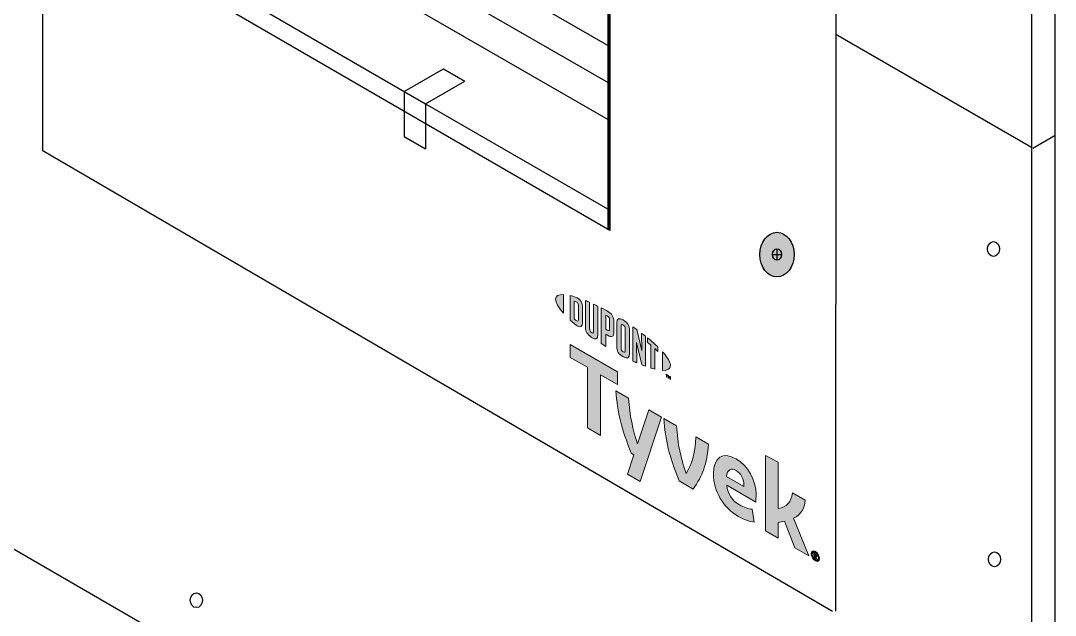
# Model space of a CAD drawing. Header units: inches. Extents: x -24 to 76, y -57 to 19.
# Drawn here: x -12.806 to -9.728, y -3.384 to -1.616 of the extents above; entities that cross this region are included whole.
import ezdxf

# ---------------------------------------------------------------- set-up
doc = ezdxf.new("R2010")
doc.units = ezdxf.units.IN
doc.header["$MEASUREMENT"] = 0
for name, color, linetype, lineweight in [('G-ANNO-TTLB', 7, 'Continuous', 0), ('TYVEK', 7, 'Continuous', 0), ('WALL SCRATCH', 7, 'Continuous', 0), ('X-REF - TRACED', 7, 'Continuous', 0)]:
    doc.layers.add(name, color=color, linetype=linetype, lineweight=lineweight)

# ---------------------------------------------------------------- blocks, each defined once
blk = doc.blocks.new('Block_38')
at = {"layer": 'WALL SCRATCH', "true_color": 0x003b71, "transparency": 33554687}
h = blk.add_hatch(color=156, dxfattribs=at)
h.dxf.hatch_style = 2
edge = h.paths.add_edge_path()
edge.add_ellipse((-12.6171, 0.2103), major_axis=(0, 0.0664), ratio=0.766948, start_angle=0, end_angle=360)
at = {"layer": 'WALL SCRATCH', "color": 18, "lineweight": 25, "true_color": 0x080808}
for p, q in [((-12.6171, 0.2278), (-12.6171, 0.1935)), ((-12.6306, 0.2107), (-12.6035, 0.2107))]:
    blk.add_line(p, q, dxfattribs=at)
at = {"layer": 'WALL SCRATCH', "color": 8, "lineweight": 25, "true_color": 0x808080}
blk.add_lwpolyline([(-12.6242, 0.2717)], dxfattribs=at)
at = {"layer": 'WALL SCRATCH', "color": 18, "lineweight": 25, "true_color": 0x000000}
blk.add_ellipse((-12.6171, 0.2103), major_axis=(0, 0.0664), ratio=0.766948, dxfattribs=at)
at = {"layer": 'WALL SCRATCH', "color": 18, "lineweight": 25, "true_color": 0x080808}
blk.add_ellipse((-12.6171, 0.2107), major_axis=(0, 0.0171), ratio=0.788846, dxfattribs=at)
blk = doc.blocks.new('Block_39')
at = {"layer": 'WALL SCRATCH', "true_color": 0x003b71, "transparency": 33554687}
h = blk.add_hatch(color=156, dxfattribs=at)
h.dxf.hatch_style = 2
edge = h.paths.add_edge_path()
edge.add_ellipse((-12.6171, 1.6377), major_axis=(0, 0.0664), ratio=0.766948, start_angle=0, end_angle=360)
at = {"layer": 'WALL SCRATCH', "color": 18, "lineweight": 25, "true_color": 0x080808}
blk.add_line((-12.6171, 1.6552), (-12.6171, 1.621), dxfattribs=at)
at = {"layer": 'WALL SCRATCH', "color": 18, "lineweight": 25, "true_color": 0x000000}
blk.add_ellipse((-12.6171, 1.6377), major_axis=(0, 0.0664), ratio=0.766948, dxfattribs=at)
at = {"layer": 'WALL SCRATCH', "color": 18, "lineweight": 25, "true_color": 0x080808}
blk.add_ellipse((-12.6171, 1.6381), major_axis=(0, 0.0171), ratio=0.788846, dxfattribs=at)
blk = doc.blocks.new('Block_40')
at = {"layer": 'WALL SCRATCH', "true_color": 0x003b71, "transparency": 33554687}
h = blk.add_hatch(color=156, dxfattribs=at)
h.dxf.hatch_style = 2
edge = h.paths.add_edge_path()
edge.add_ellipse((-12.6171, -1.2171), major_axis=(0, 0.0664), ratio=0.766948, start_angle=0, end_angle=360)
at = {"layer": 'WALL SCRATCH', "color": 18, "lineweight": 25, "true_color": 0x080808}
for p, q in [((-12.6171, -1.1996), (-12.6171, -1.2339)), ((-12.6306, -1.2167), (-12.6035, -1.2167))]:
    blk.add_line(p, q, dxfattribs=at)
at = {"layer": 'WALL SCRATCH', "color": 8, "lineweight": 25, "true_color": 0x808080}
blk.add_lwpolyline([(-12.6242, -1.2881)], dxfattribs=at)
at = {"layer": 'WALL SCRATCH', "color": 18, "lineweight": 25, "true_color": 0x000000}
blk.add_ellipse((-12.6171, -1.2171), major_axis=(0, 0.0664), ratio=0.766948, dxfattribs=at)
at = {"layer": 'WALL SCRATCH', "color": 18, "lineweight": 25, "true_color": 0x080808}
blk.add_ellipse((-12.6171, -1.2167), major_axis=(0, 0.0171), ratio=0.788846, dxfattribs=at)
blk = doc.blocks.new('Block_37')
at = {"layer": 'WALL SCRATCH'}
for name in ['Block_39', 'Block_38', 'Block_40']:
    blk.add_blockref(name, (0, 0), dxfattribs=at)
blk = doc.blocks.new('Block_42')
at = {"layer": 'WALL SCRATCH', "true_color": 0x003b71, "transparency": 33554687}
h = blk.add_hatch(color=156, dxfattribs=at)
h.dxf.hatch_style = 2
edge = h.paths.add_edge_path()
edge.add_ellipse((-10.5562, -0.9315), major_axis=(0, 0.0664), ratio=0.766948, start_angle=0, end_angle=360)
at = {"layer": 'WALL SCRATCH', "color": 18, "lineweight": 25, "true_color": 0x080808}
for p, q in [((-10.5562, -0.914), (-10.5562, -0.9482)), ((-10.5697, -0.9311), (-10.5427, -0.9311))]:
    blk.add_line(p, q, dxfattribs=at)
at = {"layer": 'WALL SCRATCH', "color": 8, "lineweight": 25, "true_color": 0x808080}
blk.add_lwpolyline([(-10.5633, -0.8701)], dxfattribs=at)
at = {"layer": 'WALL SCRATCH', "color": 18, "lineweight": 25, "true_color": 0x000000}
blk.add_ellipse((-10.5562, -0.9315), major_axis=(0, 0.0664), ratio=0.766948, dxfattribs=at)
at = {"layer": 'WALL SCRATCH', "color": 18, "lineweight": 25, "true_color": 0x080808}
blk.add_ellipse((-10.5562, -0.9311), major_axis=(0, 0.0171), ratio=0.788846, dxfattribs=at)
blk = doc.blocks.new('Block_43')
at = {"layer": 'WALL SCRATCH', "true_color": 0x003b71, "transparency": 33554687}
h = blk.add_hatch(color=156, dxfattribs=at)
h.dxf.hatch_style = 2
edge = h.paths.add_edge_path()
edge.add_ellipse((-10.5562, 0.4486), major_axis=(0, 0.0664), ratio=0.766948, start_angle=0, end_angle=360)
at = {"layer": 'WALL SCRATCH', "color": 18, "lineweight": 25, "true_color": 0x080808}
blk.add_line((-10.5562, 0.4662), (-10.5562, 0.4319), dxfattribs=at)
at = {"layer": 'WALL SCRATCH', "color": 18, "lineweight": 25, "true_color": 0x000000}
blk.add_ellipse((-10.5562, 0.4486), major_axis=(0, 0.0664), ratio=0.766948, dxfattribs=at)
at = {"layer": 'WALL SCRATCH', "color": 18, "lineweight": 25, "true_color": 0x080808}
blk.add_ellipse((-10.5562, 0.449), major_axis=(0, 0.0171), ratio=0.788846, dxfattribs=at)
blk = doc.blocks.new('Block_44')
at = {"layer": 'WALL SCRATCH', "true_color": 0x003b71, "transparency": 33554687}
h = blk.add_hatch(color=156, dxfattribs=at)
h.dxf.hatch_style = 2
edge = h.paths.add_edge_path()
edge.add_ellipse((-10.5562, -2.3116), major_axis=(0, 0.0664), ratio=0.766948, start_angle=0, end_angle=360)
at = {"layer": 'WALL SCRATCH', "color": 18, "lineweight": 25, "true_color": 0x080808}
for p, q in [((-10.5562, -2.2941), (-10.5562, -2.3283)), ((-10.5697, -2.3112), (-10.5427, -2.3112))]:
    blk.add_line(p, q, dxfattribs=at)
at = {"layer": 'WALL SCRATCH', "color": 8, "lineweight": 25, "true_color": 0x808080}
blk.add_lwpolyline([(-10.5633, -2.3826)], dxfattribs=at)
at = {"layer": 'WALL SCRATCH', "color": 18, "lineweight": 25, "true_color": 0x000000}
blk.add_ellipse((-10.5562, -2.3116), major_axis=(0, 0.0664), ratio=0.766948, dxfattribs=at)
at = {"layer": 'WALL SCRATCH', "color": 18, "lineweight": 25, "true_color": 0x080808}
blk.add_ellipse((-10.5562, -2.3112), major_axis=(0, 0.0171), ratio=0.788846, dxfattribs=at)
blk = doc.blocks.new('Block_41')
at = {"layer": 'WALL SCRATCH'}
for name in ['Block_43', 'Block_42', 'Block_44']:
    blk.add_blockref(name, (0, 0), dxfattribs=at)
blk = doc.blocks.new('Block_45')
at = {"layer": 'WALL SCRATCH', "true_color": 0x003b71, "transparency": 33554687}
h = blk.add_hatch(color=156, dxfattribs=at)
h.dxf.hatch_style = 2
edge = h.paths.add_edge_path()
edge.add_spline(control_points=[(-11.5365, 1.0969), (-11.5365, 1.0969), (-11.6117, 1.1421), (-11.6117, 1.1421), (-11.6043, 1.1476), (-11.5958, 1.1507), (-11.5867, 1.1507), (-11.5618, 1.1507), (-11.5411, 1.1276), (-11.5365, 1.0969)], knot_values=[0, 0, 0, 0, 1, 1, 1, 2, 2, 2, 3, 3, 3, 3], degree=3, periodic=0)
at = {"layer": 'WALL SCRATCH', "color": 18, "lineweight": 25, "true_color": 0x000000}
blk.add_open_spline([(-11.5365, 1.0969), (-11.5365, 1.0969), (-11.6117, 1.1421), (-11.6117, 1.1421), (-11.6043, 1.1476), (-11.5958, 1.1507), (-11.5867, 1.1507), (-11.5618, 1.1507), (-11.5411, 1.1276), (-11.5365, 1.0969)], degree=3, knots=[0, 0, 0, 0, 1, 1, 1, 2, 2, 2, 3, 3, 3, 3], dxfattribs=at)
blk = doc.blocks.new('Block_36')
at = {"layer": 'WALL SCRATCH'}
for name in ['Block_37', 'Block_45', 'Block_41']:
    blk.add_blockref(name, (0, 0), dxfattribs=at)
blk = doc.blocks.new('Block_324')
at = {"layer": 'X-REF - TRACED', "true_color": 0x848484, "transparency": 33554687}
h = blk.add_hatch(color=252, dxfattribs=at)
h.dxf.hatch_style = 2
edge = h.paths.add_edge_path()
edge.add_spline(control_points=[(-11.2146, -2.4445), (-11.2146, -2.4545), (-11.2061, -2.4688), (-11.1913, -2.4854), (-11.1913, -2.4854), (-11.1913, -2.4307), (-11.1913, -2.4307), (-11.2061, -2.4301), (-11.2146, -2.4345), (-11.2146, -2.4445)], knot_values=[0, 0, 0, 0, 1, 1, 1, 2, 2, 2, 3, 3, 3, 3], degree=3, periodic=0)
h = blk.add_hatch(color=252, dxfattribs=at)
h.dxf.hatch_style = 2
edge = h.paths.add_edge_path()
edge.add_spline(control_points=[(-11.1468, -2.506), (-11.1468, -2.5102), (-11.149, -2.5103), (-11.1516, -2.5088), (-11.1536, -2.5076), (-11.1568, -2.5049), (-11.1594, -2.5026), (-11.1594, -2.5026), (-11.1594, -2.4503), (-11.1594, -2.4503), (-11.1568, -2.451), (-11.1536, -2.452), (-11.1516, -2.4532), (-11.149, -2.4547), (-11.1468, -2.4573), (-11.1468, -2.4615), (-11.1468, -2.4615), (-11.1468, -2.506), (-11.1468, -2.506)], knot_values=[0, 0, 0, 0, 1, 1, 1, 2, 2, 2, 3, 3, 3, 4, 4, 4, 5, 5, 5, 6, 6, 6, 6], degree=3, periodic=0)
edge = h.paths.add_edge_path()
edge.add_spline(control_points=[(-11.1499, -2.4405), (-11.154, -2.4381), (-11.16, -2.436), (-11.1708, -2.4336), (-11.1708, -2.4336), (-11.1708, -2.5062), (-11.1708, -2.5062), (-11.1613, -2.515), (-11.154, -2.5211), (-11.1499, -2.5235), (-11.1403, -2.529), (-11.135, -2.5254), (-11.135, -2.5147), (-11.135, -2.5147), (-11.135, -2.4665), (-11.135, -2.4665), (-11.135, -2.4558), (-11.1403, -2.446), (-11.1499, -2.4405)], knot_values=[0, 0, 0, 0, 1, 1, 1, 2, 2, 2, 3, 3, 3, 4, 4, 4, 5, 5, 5, 6, 6, 6, 6], degree=3, periodic=0)
h = blk.add_hatch(color=252, dxfattribs=at)
h.dxf.hatch_style = 2
edge = h.paths.add_edge_path()
edge.add_spline(control_points=[(-11.1017, -2.5405), (-11.1017, -2.5447), (-11.103, -2.5466), (-11.1076, -2.5434), (-11.1121, -2.5401), (-11.1133, -2.5373), (-11.1133, -2.5323), (-11.1133, -2.5323), (-11.1133, -2.4533), (-11.1133, -2.4533), (-11.1162, -2.452), (-11.1229, -2.4492), (-11.1257, -2.448), (-11.1257, -2.448), (-11.1257, -2.5279), (-11.1257, -2.5279), (-11.1257, -2.5406), (-11.1203, -2.5487), (-11.1076, -2.5578), (-11.0959, -2.5661), (-11.0887, -2.5634), (-11.0887, -2.5493), (-11.0887, -2.5493), (-11.0887, -2.4649), (-11.0887, -2.4649), (-11.0911, -2.4636), (-11.0992, -2.4598), (-11.1017, -2.4586), (-11.1017, -2.4586), (-11.1017, -2.5405), (-11.1017, -2.5405)], knot_values=[0, 0, 0, 0, 1, 1, 1, 2, 2, 2, 3, 3, 3, 4, 4, 4, 5, 5, 5, 6, 6, 6, 7, 7, 7, 8, 8, 8, 9, 9, 9, 10, 10, 10, 10], degree=3, periodic=0)
h = blk.add_hatch(color=252, dxfattribs=at)
h.dxf.hatch_style = 2
edge = h.paths.add_edge_path()
edge.add_spline(control_points=[(-11.0542, -2.5332), (-11.0542, -2.5378), (-11.0556, -2.5393), (-11.0609, -2.5363), (-11.0609, -2.5363), (-11.0655, -2.5336), (-11.0655, -2.5336), (-11.0655, -2.5336), (-11.0655, -2.4917), (-11.0655, -2.4917), (-11.0635, -2.4928), (-11.0624, -2.4933), (-11.0612, -2.4941), (-11.0554, -2.4974), (-11.0542, -2.5005), (-11.0542, -2.5052), (-11.0542, -2.5052), (-11.0542, -2.5332), (-11.0542, -2.5332)], knot_values=[0, 0, 0, 0, 1, 1, 1, 2, 2, 2, 3, 3, 3, 4, 4, 4, 5, 5, 5, 6, 6, 6, 6], degree=3, periodic=0)
edge = h.paths.add_edge_path()
edge.add_spline(control_points=[(-11.0604, -2.4797), (-11.0627, -2.4783), (-11.0709, -2.4739), (-11.0785, -2.47), (-11.0785, -2.47), (-11.0785, -2.5763), (-11.0785, -2.5763), (-11.076, -2.578), (-11.0692, -2.5823), (-11.0655, -2.5845), (-11.0655, -2.5845), (-11.0655, -2.5484), (-11.0655, -2.5484), (-11.0655, -2.5484), (-11.0604, -2.5514), (-11.0604, -2.5514), (-11.0468, -2.5592), (-11.0411, -2.5554), (-11.0411, -2.5419), (-11.0411, -2.5419), (-11.0411, -2.5106), (-11.0411, -2.5106), (-11.0411, -2.4974), (-11.0475, -2.4871), (-11.0604, -2.4797)], knot_values=[0, 0, 0, 0, 1, 1, 1, 2, 2, 2, 3, 3, 3, 4, 4, 4, 5, 5, 5, 6, 6, 6, 7, 7, 7, 8, 8, 8, 8], degree=3, periodic=0)
h = blk.add_hatch(color=252, dxfattribs=at)
h.dxf.hatch_style = 2
edge = h.paths.add_edge_path()
edge.add_spline(control_points=[(-11.0077, -2.5972), (-11.0077, -2.6014), (-11.0089, -2.6029), (-11.0135, -2.6004), (-11.0183, -2.5978), (-11.0196, -2.5947), (-11.0196, -2.5904), (-11.0196, -2.5904), (-11.0196, -2.5241), (-11.0196, -2.5241), (-11.0196, -2.5197), (-11.0183, -2.5181), (-11.0135, -2.521), (-11.0089, -2.5238), (-11.0077, -2.5268), (-11.0077, -2.531), (-11.0077, -2.531), (-11.0077, -2.5972), (-11.0077, -2.5972)], knot_values=[0, 0, 0, 0, 1, 1, 1, 2, 2, 2, 3, 3, 3, 4, 4, 4, 5, 5, 5, 6, 6, 6, 6], degree=3, periodic=0)
edge = h.paths.add_edge_path()
edge.add_spline(control_points=[(-11.0135, -2.5061), (-11.0256, -2.4985), (-11.0328, -2.5004), (-11.0328, -2.5144), (-11.0328, -2.5144), (-11.0328, -2.584), (-11.0328, -2.584), (-11.0328, -2.5987), (-11.0263, -2.6086), (-11.0135, -2.6153), (-11.0011, -2.6219), (-10.9945, -2.6202), (-10.9945, -2.6045), (-10.9945, -2.6045), (-10.9945, -2.5381), (-10.9945, -2.5381), (-10.9945, -2.5232), (-11.0004, -2.5144), (-11.0135, -2.5061)], knot_values=[0, 0, 0, 0, 1, 1, 1, 2, 2, 2, 3, 3, 3, 4, 4, 4, 5, 5, 5, 6, 6, 6, 6], degree=3, periodic=0)
h = blk.add_hatch(color=252, dxfattribs=at)
h.dxf.hatch_style = 2
edge = h.paths.add_edge_path()
edge.add_spline(control_points=[(-10.9584, -2.5972), (-10.9584, -2.5972), (-10.9728, -2.5348), (-10.9728, -2.5348), (-10.9768, -2.5319), (-10.9815, -2.5286), (-10.9852, -2.5261), (-10.9852, -2.5261), (-10.9852, -2.6281), (-10.9852, -2.6281), (-10.9826, -2.6293), (-10.976, -2.6322), (-10.9727, -2.6337), (-10.9727, -2.6337), (-10.9737, -2.573), (-10.9737, -2.573), (-10.9737, -2.573), (-10.9584, -2.6396), (-10.9584, -2.6396), (-10.9551, -2.6409), (-10.9504, -2.6426), (-10.9473, -2.6438), (-10.9473, -2.6438), (-10.9473, -2.5541), (-10.9473, -2.5541), (-10.9505, -2.5515), (-10.9564, -2.547), (-10.9593, -2.5448), (-10.9593, -2.5448), (-10.9584, -2.5972), (-10.9584, -2.5972)], knot_values=[0, 0, 0, 0, 1, 1, 1, 2, 2, 2, 3, 3, 3, 4, 4, 4, 5, 5, 5, 6, 6, 6, 7, 7, 7, 8, 8, 8, 9, 9, 9, 10, 10, 10, 10], degree=3, periodic=0)
h = blk.add_hatch(color=252, dxfattribs=at)
h.dxf.hatch_style = 2
edge = h.paths.add_edge_path()
edge.add_spline(control_points=[(-10.9408, -2.5735), (-10.9376, -2.5761), (-10.9344, -2.5786), (-10.9313, -2.5812), (-10.9313, -2.5812), (-10.9313, -2.649), (-10.9313, -2.649), (-10.9285, -2.6499), (-10.9232, -2.6514), (-10.9197, -2.6522), (-10.9197, -2.6522), (-10.9197, -2.5911), (-10.9197, -2.5911), (-10.9163, -2.5941), (-10.9131, -2.5969), (-10.9102, -2.5996), (-10.9102, -2.5996), (-10.9102, -2.5865), (-10.9102, -2.5865), (-10.9194, -2.5775), (-10.9293, -2.5688), (-10.9408, -2.5593), (-10.9408, -2.5593), (-10.9408, -2.5735), (-10.9408, -2.5735)], knot_values=[0, 0, 0, 0, 1, 1, 1, 2, 2, 2, 3, 3, 3, 4, 4, 4, 5, 5, 5, 6, 6, 6, 7, 7, 7, 8, 8, 8, 8], degree=3, periodic=0)
h = blk.add_hatch(color=252, dxfattribs=at)
h.dxf.hatch_style = 2
edge = h.paths.add_edge_path()
edge.add_spline(control_points=[(-10.8728, -2.6418), (-10.8728, -2.6518), (-10.8813, -2.6563), (-10.8962, -2.6558), (-10.8962, -2.6558), (-10.8962, -2.601), (-10.8962, -2.601), (-10.8813, -2.6176), (-10.8728, -2.6318), (-10.8728, -2.6418)], knot_values=[0, 0, 0, 0, 1, 1, 1, 2, 2, 2, 3, 3, 3, 3], degree=3, periodic=0)
h = blk.add_hatch(color=252, dxfattribs=at)
h.dxf.hatch_style = 2
edge = h.paths.add_edge_path()
edge.add_spline(control_points=[(-10.8798, -2.6707), (-10.8798, -2.6707), (-10.8784, -2.6716), (-10.8784, -2.6716), (-10.8784, -2.6716), (-10.8763, -2.6765), (-10.8763, -2.6765), (-10.8763, -2.6765), (-10.8742, -2.674), (-10.8742, -2.674), (-10.8742, -2.674), (-10.8728, -2.6747), (-10.8728, -2.6747), (-10.8728, -2.6747), (-10.8728, -2.6826), (-10.8728, -2.6826), (-10.8728, -2.6826), (-10.8741, -2.6819), (-10.8741, -2.6819), (-10.8741, -2.6819), (-10.8741, -2.6763), (-10.8741, -2.6763), (-10.8741, -2.6763), (-10.8762, -2.6788), (-10.8762, -2.6788), (-10.8762, -2.6788), (-10.8764, -2.6787), (-10.8764, -2.6787), (-10.8764, -2.6787), (-10.8785, -2.6738), (-10.8785, -2.6738), (-10.8785, -2.6738), (-10.8785, -2.6794), (-10.8785, -2.6794), (-10.8785, -2.6794), (-10.8798, -2.6786), (-10.8798, -2.6786), (-10.8798, -2.6786), (-10.8798, -2.6707), (-10.8798, -2.6707)], knot_values=[0, 0, 0, 0, 1, 1, 1, 2, 2, 2, 3, 3, 3, 4, 4, 4, 5, 5, 5, 6, 6, 6, 7, 7, 7, 8, 8, 8, 9, 9, 9, 10, 10, 10, 11, 11, 11, 12, 12, 12, 13, 13, 13, 13], degree=3, periodic=0)
edge = h.paths.add_edge_path()
edge.add_spline(control_points=[(-10.8847, -2.6693), (-10.8847, -2.6693), (-10.8868, -2.6681), (-10.8868, -2.6681), (-10.8868, -2.6681), (-10.8868, -2.6667), (-10.8868, -2.6667), (-10.8868, -2.6667), (-10.8812, -2.6699), (-10.8812, -2.6699), (-10.8812, -2.6699), (-10.8812, -2.6713), (-10.8812, -2.6713), (-10.8812, -2.6713), (-10.8834, -2.67), (-10.8834, -2.67), (-10.8834, -2.67), (-10.8834, -2.6766), (-10.8834, -2.6766), (-10.8834, -2.6766), (-10.8847, -2.6758), (-10.8847, -2.6758), (-10.8847, -2.6758), (-10.8847, -2.6693), (-10.8847, -2.6693)], knot_values=[0, 0, 0, 0, 1, 1, 1, 2, 2, 2, 3, 3, 3, 4, 4, 4, 5, 5, 5, 6, 6, 6, 7, 7, 7, 8, 8, 8, 8], degree=3, periodic=0)
at = {"layer": 'X-REF - TRACED'}
for points, knots in [([(-11.2146, -2.4445), (-11.2146, -2.4545), (-11.2061, -2.4688), (-11.1913, -2.4854), (-11.1913, -2.4854), (-11.1913, -2.4307), (-11.1913, -2.4307), (-11.2061, -2.4301), (-11.2146, -2.4345), (-11.2146, -2.4445)], [0, 0, 0, 0, 1, 1, 1, 2, 2, 2, 3, 3, 3, 3]), ([(-11.1499, -2.4405), (-11.154, -2.4381), (-11.16, -2.436), (-11.1708, -2.4336), (-11.1708, -2.4336), (-11.1708, -2.5062), (-11.1708, -2.5062), (-11.1613, -2.515), (-11.154, -2.5211), (-11.1499, -2.5235), (-11.1403, -2.529), (-11.135, -2.5254), (-11.135, -2.5147), (-11.135, -2.5147), (-11.135, -2.4665), (-11.135, -2.4665), (-11.135, -2.4558), (-11.1403, -2.446), (-11.1499, -2.4405)], [0, 0, 0, 0, 1, 1, 1, 2, 2, 2, 3, 3, 3, 4, 4, 4, 5, 5, 5, 6, 6, 6, 6]), ([(-11.1468, -2.506), (-11.1468, -2.5102), (-11.149, -2.5103), (-11.1516, -2.5088), (-11.1536, -2.5076), (-11.1568, -2.5049), (-11.1594, -2.5026), (-11.1594, -2.5026), (-11.1594, -2.4503), (-11.1594, -2.4503), (-11.1568, -2.451), (-11.1536, -2.452), (-11.1516, -2.4532), (-11.149, -2.4547), (-11.1468, -2.4573), (-11.1468, -2.4615), (-11.1468, -2.4615), (-11.1468, -2.506), (-11.1468, -2.506)], [0, 0, 0, 0, 1, 1, 1, 2, 2, 2, 3, 3, 3, 4, 4, 4, 5, 5, 5, 6, 6, 6, 6]), ([(-11.1017, -2.5405), (-11.1017, -2.5447), (-11.103, -2.5466), (-11.1076, -2.5434), (-11.1121, -2.5401), (-11.1133, -2.5373), (-11.1133, -2.5323), (-11.1133, -2.5323), (-11.1133, -2.4533), (-11.1133, -2.4533), (-11.1162, -2.452), (-11.1229, -2.4492), (-11.1257, -2.448), (-11.1257, -2.448), (-11.1257, -2.5279), (-11.1257, -2.5279), (-11.1257, -2.5406), (-11.1203, -2.5487), (-11.1076, -2.5578), (-11.0959, -2.5661), (-11.0887, -2.5634), (-11.0887, -2.5493), (-11.0887, -2.5493), (-11.0887, -2.4649), (-11.0887, -2.4649), (-11.0911, -2.4636), (-11.0992, -2.4598), (-11.1017, -2.4586), (-11.1017, -2.4586), (-11.1017, -2.5405), (-11.1017, -2.5405)], [0, 0, 0, 0, 1, 1, 1, 2, 2, 2, 3, 3, 3, 4, 4, 4, 5, 5, 5, 6, 6, 6, 7, 7, 7, 8, 8, 8, 9, 9, 9, 10, 10, 10, 10]), ([(-11.0604, -2.4797), (-11.0627, -2.4783), (-11.0709, -2.4739), (-11.0785, -2.47), (-11.0785, -2.47), (-11.0785, -2.5763), (-11.0785, -2.5763), (-11.076, -2.578), (-11.0692, -2.5823), (-11.0655, -2.5845), (-11.0655, -2.5845), (-11.0655, -2.5484), (-11.0655, -2.5484), (-11.0655, -2.5484), (-11.0604, -2.5514), (-11.0604, -2.5514), (-11.0468, -2.5592), (-11.0411, -2.5554), (-11.0411, -2.5419), (-11.0411, -2.5419), (-11.0411, -2.5106), (-11.0411, -2.5106), (-11.0411, -2.4974), (-11.0475, -2.4871), (-11.0604, -2.4797)], [0, 0, 0, 0, 1, 1, 1, 2, 2, 2, 3, 3, 3, 4, 4, 4, 5, 5, 5, 6, 6, 6, 7, 7, 7, 8, 8, 8, 8]), ([(-11.0542, -2.5332), (-11.0542, -2.5378), (-11.0556, -2.5393), (-11.0609, -2.5363), (-11.0609, -2.5363), (-11.0655, -2.5336), (-11.0655, -2.5336), (-11.0655, -2.5336), (-11.0655, -2.4917), (-11.0655, -2.4917), (-11.0635, -2.4928), (-11.0624, -2.4933), (-11.0612, -2.4941), (-11.0554, -2.4974), (-11.0542, -2.5005), (-11.0542, -2.5052), (-11.0542, -2.5052), (-11.0542, -2.5332), (-11.0542, -2.5332)], [0, 0, 0, 0, 1, 1, 1, 2, 2, 2, 3, 3, 3, 4, 4, 4, 5, 5, 5, 6, 6, 6, 6]), ([(-11.0135, -2.5061), (-11.0256, -2.4985), (-11.0328, -2.5004), (-11.0328, -2.5144), (-11.0328, -2.5144), (-11.0328, -2.584), (-11.0328, -2.584), (-11.0328, -2.5987), (-11.0263, -2.6086), (-11.0135, -2.6153), (-11.0011, -2.6219), (-10.9945, -2.6202), (-10.9945, -2.6045), (-10.9945, -2.6045), (-10.9945, -2.5381), (-10.9945, -2.5381), (-10.9945, -2.5232), (-11.0004, -2.5144), (-11.0135, -2.5061)], [0, 0, 0, 0, 1, 1, 1, 2, 2, 2, 3, 3, 3, 4, 4, 4, 5, 5, 5, 6, 6, 6, 6]), ([(-11.0077, -2.5972), (-11.0077, -2.6014), (-11.0089, -2.6029), (-11.0135, -2.6004), (-11.0183, -2.5978), (-11.0196, -2.5947), (-11.0196, -2.5904), (-11.0196, -2.5904), (-11.0196, -2.5241), (-11.0196, -2.5241), (-11.0196, -2.5197), (-11.0183, -2.5181), (-11.0135, -2.521), (-11.0089, -2.5238), (-11.0077, -2.5268), (-11.0077, -2.531), (-11.0077, -2.531), (-11.0077, -2.5972), (-11.0077, -2.5972)], [0, 0, 0, 0, 1, 1, 1, 2, 2, 2, 3, 3, 3, 4, 4, 4, 5, 5, 5, 6, 6, 6, 6]), ([(-10.9584, -2.5972), (-10.9584, -2.5972), (-10.9728, -2.5348), (-10.9728, -2.5348), (-10.9768, -2.5319), (-10.9815, -2.5286), (-10.9852, -2.5261), (-10.9852, -2.5261), (-10.9852, -2.6281), (-10.9852, -2.6281), (-10.9826, -2.6293), (-10.976, -2.6322), (-10.9727, -2.6337), (-10.9727, -2.6337), (-10.9737, -2.573), (-10.9737, -2.573), (-10.9737, -2.573), (-10.9584, -2.6396), (-10.9584, -2.6396), (-10.9551, -2.6409), (-10.9504, -2.6426), (-10.9473, -2.6438), (-10.9473, -2.6438), (-10.9473, -2.5541), (-10.9473, -2.5541), (-10.9505, -2.5515), (-10.9564, -2.547), (-10.9593, -2.5448), (-10.9593, -2.5448), (-10.9584, -2.5972), (-10.9584, -2.5972)], [0, 0, 0, 0, 1, 1, 1, 2, 2, 2, 3, 3, 3, 4, 4, 4, 5, 5, 5, 6, 6, 6, 7, 7, 7, 8, 8, 8, 9, 9, 9, 10, 10, 10, 10]), ([(-10.9408, -2.5735), (-10.9376, -2.5761), (-10.9344, -2.5786), (-10.9313, -2.5812), (-10.9313, -2.5812), (-10.9313, -2.649), (-10.9313, -2.649), (-10.9285, -2.6499), (-10.9232, -2.6514), (-10.9197, -2.6522), (-10.9197, -2.6522), (-10.9197, -2.5911), (-10.9197, -2.5911), (-10.9163, -2.5941), (-10.9131, -2.5969), (-10.9102, -2.5996), (-10.9102, -2.5996), (-10.9102, -2.5865), (-10.9102, -2.5865), (-10.9194, -2.5775), (-10.9293, -2.5688), (-10.9408, -2.5593), (-10.9408, -2.5593), (-10.9408, -2.5735), (-10.9408, -2.5735)], [0, 0, 0, 0, 1, 1, 1, 2, 2, 2, 3, 3, 3, 4, 4, 4, 5, 5, 5, 6, 6, 6, 7, 7, 7, 8, 8, 8, 8]), ([(-10.8728, -2.6418), (-10.8728, -2.6518), (-10.8813, -2.6563), (-10.8962, -2.6558), (-10.8962, -2.6558), (-10.8962, -2.601), (-10.8962, -2.601), (-10.8813, -2.6176), (-10.8728, -2.6318), (-10.8728, -2.6418)], [0, 0, 0, 0, 1, 1, 1, 2, 2, 2, 3, 3, 3, 3]), ([(-10.8847, -2.6693), (-10.8847, -2.6693), (-10.8868, -2.6681), (-10.8868, -2.6681), (-10.8868, -2.6681), (-10.8868, -2.6667), (-10.8868, -2.6667), (-10.8868, -2.6667), (-10.8812, -2.6699), (-10.8812, -2.6699), (-10.8812, -2.6699), (-10.8812, -2.6713), (-10.8812, -2.6713), (-10.8812, -2.6713), (-10.8834, -2.67), (-10.8834, -2.67), (-10.8834, -2.67), (-10.8834, -2.6766), (-10.8834, -2.6766), (-10.8834, -2.6766), (-10.8847, -2.6758), (-10.8847, -2.6758), (-10.8847, -2.6758), (-10.8847, -2.6693), (-10.8847, -2.6693)], [0, 0, 0, 0, 1, 1, 1, 2, 2, 2, 3, 3, 3, 4, 4, 4, 5, 5, 5, 6, 6, 6, 7, 7, 7, 8, 8, 8, 8]), ([(-10.8798, -2.6707), (-10.8798, -2.6707), (-10.8784, -2.6716), (-10.8784, -2.6716), (-10.8784, -2.6716), (-10.8763, -2.6765), (-10.8763, -2.6765), (-10.8763, -2.6765), (-10.8742, -2.674), (-10.8742, -2.674), (-10.8742, -2.674), (-10.8728, -2.6747), (-10.8728, -2.6747), (-10.8728, -2.6747), (-10.8728, -2.6826), (-10.8728, -2.6826), (-10.8728, -2.6826), (-10.8741, -2.6819), (-10.8741, -2.6819), (-10.8741, -2.6819), (-10.8741, -2.6763), (-10.8741, -2.6763), (-10.8741, -2.6763), (-10.8762, -2.6788), (-10.8762, -2.6788), (-10.8762, -2.6788), (-10.8764, -2.6787), (-10.8764, -2.6787), (-10.8764, -2.6787), (-10.8785, -2.6738), (-10.8785, -2.6738), (-10.8785, -2.6738), (-10.8785, -2.6794), (-10.8785, -2.6794), (-10.8785, -2.6794), (-10.8798, -2.6786), (-10.8798, -2.6786), (-10.8798, -2.6786), (-10.8798, -2.6707), (-10.8798, -2.6707)], [0, 0, 0, 0, 1, 1, 1, 2, 2, 2, 3, 3, 3, 4, 4, 4, 5, 5, 5, 6, 6, 6, 7, 7, 7, 8, 8, 8, 9, 9, 9, 10, 10, 10, 11, 11, 11, 12, 12, 12, 13, 13, 13, 13])]:
    blk.add_open_spline(points, degree=3, knots=knots, dxfattribs=at)
blk = doc.blocks.new('Block_328')
at = {"layer": 'X-REF - TRACED', "true_color": 0x848484, "transparency": 33554687}
h = blk.add_hatch(color=252, dxfattribs=at)
h.dxf.hatch_style = 2
h.paths.add_polyline_path([(-11.0305, -2.6602), (-11.1708, -2.5792), (-11.1708, -2.6173), (-11.1201, -2.6466), (-11.1201, -2.8271), (-11.0812, -2.8496), (-11.0812, -2.6691), (-11.0305, -2.6983)])
h = blk.add_hatch(color=252, dxfattribs=at)
h.dxf.hatch_style = 2
edge = h.paths.add_edge_path()
edge.add_spline(control_points=[(-10.7973, -2.8539), (-10.7997, -2.9059), (-10.8101, -2.9361), (-10.8262, -2.9621), (-10.8417, -2.9179), (-10.8518, -2.8758), (-10.8548, -2.8207), (-10.8548, -2.8207), (-10.8926, -2.7988), (-10.8926, -2.7988), (-10.8885, -2.864), (-10.8763, -2.9113), (-10.8469, -2.9848), (-10.8469, -2.9848), (-10.8052, -3.0089), (-10.8052, -3.0089), (-10.7769, -2.9687), (-10.7651, -2.9352), (-10.7597, -2.8756), (-10.7597, -2.8756), (-10.7973, -2.8539), (-10.7973, -2.8539)], knot_values=[0, 0, 0, 0, 1, 1, 1, 2, 2, 2, 3, 3, 3, 4, 4, 4, 5, 5, 5, 6, 6, 6, 7, 7, 7, 7], degree=3, periodic=0)
h = blk.add_hatch(color=252, dxfattribs=at)
h.dxf.hatch_style = 2
edge = h.paths.add_edge_path()
edge.add_spline(control_points=[(-10.706, -2.9712), (-10.706, -2.9712), (-10.6543, -3.0011), (-10.6543, -3.0011), (-10.6543, -3.0011), (-10.6543, -2.9973), (-10.6543, -2.9973), (-10.6543, -2.9799), (-10.6625, -2.9623), (-10.6774, -2.9537), (-10.6932, -2.9446), (-10.7036, -2.9514), (-10.706, -2.9712)], knot_values=[0, 0, 0, 0, 1, 1, 1, 2, 2, 2, 3, 3, 3, 4, 4, 4, 4], degree=3, periodic=0)
edge = h.paths.add_edge_path()
edge.add_spline(control_points=[(-10.6235, -3.1069), (-10.6355, -3.1062), (-10.6532, -3.1004), (-10.6712, -3.09), (-10.715, -3.0647), (-10.745, -3.0155), (-10.745, -2.9637), (-10.745, -2.914), (-10.7175, -2.8962), (-10.6774, -2.9193), (-10.6417, -2.9399), (-10.6183, -2.9825), (-10.6183, -3.0243), (-10.6183, -3.0337), (-10.6189, -3.0415), (-10.6194, -3.0474), (-10.6194, -3.0474), (-10.7055, -2.9977), (-10.7055, -2.9977), (-10.702, -3.0248), (-10.6891, -3.0434), (-10.6674, -3.056), (-10.654, -3.0637), (-10.6412, -3.0677), (-10.6295, -3.0688), (-10.6295, -3.0688), (-10.6235, -3.1069), (-10.6235, -3.1069)], knot_values=[0, 0, 0, 0, 1, 1, 1, 2, 2, 2, 3, 3, 3, 4, 4, 4, 5, 5, 5, 6, 6, 6, 7, 7, 7, 8, 8, 8, 9, 9, 9, 9], degree=3, periodic=0)
h = blk.add_hatch(color=252, dxfattribs=at)
h.dxf.hatch_style = 2
edge = h.paths.add_edge_path()
edge.add_spline(control_points=[(-10.5069, -3.0959), (-10.5069, -3.0959), (-10.4617, -3.2072), (-10.4617, -3.2072), (-10.4617, -3.2072), (-10.5025, -3.1836), (-10.5025, -3.1836), (-10.5025, -3.1836), (-10.5339, -3.1046), (-10.5339, -3.1046), (-10.5396, -3.106), (-10.5456, -3.1072), (-10.5521, -3.1082), (-10.5521, -3.1082), (-10.5521, -3.155), (-10.5521, -3.155), (-10.5521, -3.155), (-10.5897, -3.1333), (-10.5897, -3.1333), (-10.5897, -3.1333), (-10.5897, -2.9094), (-10.5897, -2.9094), (-10.5897, -2.9094), (-10.5521, -2.9289), (-10.5521, -2.9289), (-10.5521, -2.9289), (-10.5521, -3.0666), (-10.5521, -3.0666), (-10.5265, -3.0624), (-10.514, -3.0477), (-10.5096, -3.02), (-10.5096, -3.02), (-10.4723, -3.0415), (-10.4723, -3.0415), (-10.4731, -3.0679), (-10.4851, -3.085), (-10.5069, -3.0959)], knot_values=[0, 0, 0, 0, 1, 1, 1, 2, 2, 2, 3, 3, 3, 4, 4, 4, 5, 5, 5, 6, 6, 6, 7, 7, 7, 8, 8, 8, 9, 9, 9, 10, 10, 10, 11, 11, 11, 12, 12, 12, 12], degree=3, periodic=0)
at = {"layer": 'X-REF - TRACED'}
blk.add_lwpolyline([(-11.0305, -2.6602), (-11.1708, -2.5792), (-11.1708, -2.6173), (-11.1201, -2.6466), (-11.1201, -2.8271), (-11.0812, -2.8496), (-11.0812, -2.6691), (-11.0305, -2.6983)], close=True, dxfattribs=at)
for points, knots in [([(-10.7973, -2.8539), (-10.7997, -2.9059), (-10.8101, -2.9361), (-10.8262, -2.9621), (-10.8417, -2.9179), (-10.8518, -2.8758), (-10.8548, -2.8207), (-10.8548, -2.8207), (-10.8926, -2.7988), (-10.8926, -2.7988), (-10.8885, -2.864), (-10.8763, -2.9113), (-10.8469, -2.9848), (-10.8469, -2.9848), (-10.8052, -3.0089), (-10.8052, -3.0089), (-10.7769, -2.9687), (-10.7651, -2.9352), (-10.7597, -2.8756), (-10.7597, -2.8756), (-10.7973, -2.8539), (-10.7973, -2.8539)], [0, 0, 0, 0, 1, 1, 1, 2, 2, 2, 3, 3, 3, 4, 4, 4, 5, 5, 5, 6, 6, 6, 7, 7, 7, 7]), ([(-10.6235, -3.1069), (-10.6355, -3.1062), (-10.6532, -3.1004), (-10.6712, -3.09), (-10.715, -3.0647), (-10.745, -3.0155), (-10.745, -2.9637), (-10.745, -2.914), (-10.7175, -2.8962), (-10.6774, -2.9193), (-10.6417, -2.9399), (-10.6183, -2.9825), (-10.6183, -3.0243), (-10.6183, -3.0337), (-10.6189, -3.0415), (-10.6194, -3.0474), (-10.6194, -3.0474), (-10.7055, -2.9977), (-10.7055, -2.9977), (-10.702, -3.0248), (-10.6891, -3.0434), (-10.6674, -3.056), (-10.654, -3.0637), (-10.6412, -3.0677), (-10.6295, -3.0688), (-10.6295, -3.0688), (-10.6235, -3.1069), (-10.6235, -3.1069)], [0, 0, 0, 0, 1, 1, 1, 2, 2, 2, 3, 3, 3, 4, 4, 4, 5, 5, 5, 6, 6, 6, 7, 7, 7, 8, 8, 8, 9, 9, 9, 9]), ([(-10.5069, -3.0959), (-10.5069, -3.0959), (-10.4617, -3.2072), (-10.4617, -3.2072), (-10.4617, -3.2072), (-10.5025, -3.1836), (-10.5025, -3.1836), (-10.5025, -3.1836), (-10.5339, -3.1046), (-10.5339, -3.1046), (-10.5396, -3.106), (-10.5456, -3.1072), (-10.5521, -3.1082), (-10.5521, -3.1082), (-10.5521, -3.155), (-10.5521, -3.155), (-10.5521, -3.155), (-10.5897, -3.1333), (-10.5897, -3.1333), (-10.5897, -3.1333), (-10.5897, -2.9094), (-10.5897, -2.9094), (-10.5897, -2.9094), (-10.5521, -2.9289), (-10.5521, -2.9289), (-10.5521, -2.9289), (-10.5521, -3.0666), (-10.5521, -3.0666), (-10.5265, -3.0624), (-10.514, -3.0477), (-10.5096, -3.02), (-10.5096, -3.02), (-10.4723, -3.0415), (-10.4723, -3.0415), (-10.4731, -3.0679), (-10.4851, -3.085), (-10.5069, -3.0959)], [0, 0, 0, 0, 1, 1, 1, 2, 2, 2, 3, 3, 3, 4, 4, 4, 5, 5, 5, 6, 6, 6, 7, 7, 7, 8, 8, 8, 9, 9, 9, 10, 10, 10, 11, 11, 11, 12, 12, 12, 12]), ([(-10.706, -2.9712), (-10.706, -2.9712), (-10.6543, -3.0011), (-10.6543, -3.0011), (-10.6543, -3.0011), (-10.6543, -2.9973), (-10.6543, -2.9973), (-10.6543, -2.9799), (-10.6625, -2.9623), (-10.6774, -2.9537), (-10.6932, -2.9446), (-10.7036, -2.9514), (-10.706, -2.9712)], [0, 0, 0, 0, 1, 1, 1, 2, 2, 2, 3, 3, 3, 4, 4, 4, 4])]:
    blk.add_open_spline(points, degree=3, knots=knots, dxfattribs=at)
blk = doc.blocks.new('Block_327')
at = {"layer": 'X-REF - TRACED', "true_color": 0x848484, "transparency": 33554687}
h = blk.add_hatch(color=252, dxfattribs=at)
h.dxf.hatch_style = 2
edge = h.paths.add_edge_path()
edge.add_spline(control_points=[(-10.9369, -2.7733), (-10.9369, -2.7733), (-10.9706, -2.8739), (-10.9706, -2.8739), (-10.985, -2.8318), (-10.9943, -2.7911), (-10.9972, -2.7385), (-10.9972, -2.7385), (-11.035, -2.7166), (-11.035, -2.7166), (-11.031, -2.7817), (-11.0187, -2.8291), (-10.9893, -2.9026), (-10.9893, -2.9026), (-10.9817, -2.907), (-10.9817, -2.907), (-10.9817, -2.907), (-11.001, -2.9645), (-11.001, -2.9645), (-11.001, -2.9645), (-10.9634, -2.9862), (-10.9634, -2.9862), (-10.9634, -2.9862), (-10.8993, -2.795), (-10.8993, -2.795), (-10.8993, -2.795), (-10.9369, -2.7733), (-10.9369, -2.7733)], knot_values=[0, 0, 0, 0, 1, 1, 1, 2, 2, 2, 3, 3, 3, 4, 4, 4, 5, 5, 5, 6, 6, 6, 7, 7, 7, 8, 8, 8, 9, 9, 9, 9], degree=3, periodic=0)
at = {"layer": 'X-REF - TRACED'}
blk.add_open_spline([(-10.9369, -2.7733), (-10.9369, -2.7733), (-10.9706, -2.8739), (-10.9706, -2.8739), (-10.985, -2.8318), (-10.9943, -2.7911), (-10.9972, -2.7385), (-10.9972, -2.7385), (-11.035, -2.7166), (-11.035, -2.7166), (-11.031, -2.7817), (-11.0187, -2.8291), (-10.9893, -2.9026), (-10.9893, -2.9026), (-10.9817, -2.907), (-10.9817, -2.907), (-10.9817, -2.907), (-11.001, -2.9645), (-11.001, -2.9645), (-11.001, -2.9645), (-10.9634, -2.9862), (-10.9634, -2.9862), (-10.9634, -2.9862), (-10.8993, -2.795), (-10.8993, -2.795), (-10.8993, -2.795), (-10.9369, -2.7733), (-10.9369, -2.7733)], degree=3, knots=[0, 0, 0, 0, 1, 1, 1, 2, 2, 2, 3, 3, 3, 4, 4, 4, 5, 5, 5, 6, 6, 6, 7, 7, 7, 8, 8, 8, 9, 9, 9, 9], dxfattribs=at)
blk.add_blockref('Block_328', (0, 0), dxfattribs=at)
blk = doc.blocks.new('Block_329')
at = {"layer": 'X-REF - TRACED', "true_color": 0x848484, "transparency": 33554687}
h = blk.add_hatch(color=252, dxfattribs=at)
h.dxf.hatch_style = 2
edge = h.paths.add_edge_path()
edge.add_spline(control_points=[(-10.4436, -3.2029), (-10.4436, -3.2029), (-10.4436, -3.207), (-10.4436, -3.207), (-10.4436, -3.207), (-10.4421, -3.2079), (-10.4421, -3.2079), (-10.4406, -3.2088), (-10.4398, -3.2088), (-10.4398, -3.2072), (-10.4398, -3.2057), (-10.4406, -3.2047), (-10.4421, -3.2038), (-10.4421, -3.2038), (-10.4436, -3.2029), (-10.4436, -3.2029)], knot_values=[0, 0, 0, 0, 1, 1, 1, 2, 2, 2, 3, 3, 3, 4, 4, 4, 5, 5, 5, 5], degree=3, periodic=0)
edge = h.paths.add_edge_path()
edge.add_spline(control_points=[(-10.4463, -3.1988), (-10.4463, -3.1988), (-10.4421, -3.2012), (-10.4421, -3.2012), (-10.4388, -3.2031), (-10.4372, -3.2058), (-10.4372, -3.2087), (-10.4372, -3.2107), (-10.438, -3.2116), (-10.4396, -3.2114), (-10.4388, -3.2137), (-10.4377, -3.216), (-10.4363, -3.2187), (-10.4363, -3.2187), (-10.4395, -3.2168), (-10.4395, -3.2168), (-10.4407, -3.2145), (-10.4415, -3.2124), (-10.4422, -3.2103), (-10.4422, -3.2103), (-10.4436, -3.2095), (-10.4436, -3.2095), (-10.4436, -3.2095), (-10.4436, -3.2144), (-10.4436, -3.2144), (-10.4436, -3.2144), (-10.4463, -3.2129), (-10.4463, -3.2129), (-10.4463, -3.2129), (-10.4463, -3.1988), (-10.4463, -3.1988)], knot_values=[0, 0, 0, 0, 1, 1, 1, 2, 2, 2, 3, 3, 3, 4, 4, 4, 5, 5, 5, 6, 6, 6, 7, 7, 7, 8, 8, 8, 9, 9, 9, 10, 10, 10, 10], degree=3, periodic=0)
edge = h.paths.add_edge_path()
edge.add_spline(control_points=[(-10.4419, -3.1977), (-10.4479, -3.1942), (-10.4512, -3.1962), (-10.4512, -3.2032), (-10.4512, -3.2103), (-10.4479, -3.2162), (-10.4419, -3.2196), (-10.436, -3.223), (-10.4326, -3.2211), (-10.4326, -3.214), (-10.4326, -3.207), (-10.436, -3.2011), (-10.4419, -3.1977)], knot_values=[0, 0, 0, 0, 1, 1, 1, 2, 2, 2, 3, 3, 3, 4, 4, 4, 4], degree=3, periodic=0)
edge = h.paths.add_edge_path()
edge.add_spline(control_points=[(-10.4419, -3.1948), (-10.4346, -3.199), (-10.4298, -3.2072), (-10.4298, -3.2156), (-10.4298, -3.224), (-10.4347, -3.2265), (-10.4419, -3.2224), (-10.4493, -3.2181), (-10.4541, -3.21), (-10.4541, -3.2016), (-10.4541, -3.1932), (-10.4493, -3.1906), (-10.4419, -3.1948)], knot_values=[0, 0, 0, 0, 1, 1, 1, 2, 2, 2, 3, 3, 3, 4, 4, 4, 4], degree=3, periodic=0)
at = {"layer": 'X-REF - TRACED'}
for points, knots in [([(-10.4419, -3.1948), (-10.4346, -3.199), (-10.4298, -3.2072), (-10.4298, -3.2156), (-10.4298, -3.224), (-10.4347, -3.2265), (-10.4419, -3.2224), (-10.4493, -3.2181), (-10.4541, -3.21), (-10.4541, -3.2016), (-10.4541, -3.1932), (-10.4493, -3.1906), (-10.4419, -3.1948)], [0, 0, 0, 0, 1, 1, 1, 2, 2, 2, 3, 3, 3, 4, 4, 4, 4]), ([(-10.4419, -3.1977), (-10.4479, -3.1942), (-10.4512, -3.1962), (-10.4512, -3.2032), (-10.4512, -3.2103), (-10.4479, -3.2162), (-10.4419, -3.2196), (-10.436, -3.223), (-10.4326, -3.2211), (-10.4326, -3.214), (-10.4326, -3.207), (-10.436, -3.2011), (-10.4419, -3.1977)], [0, 0, 0, 0, 1, 1, 1, 2, 2, 2, 3, 3, 3, 4, 4, 4, 4]), ([(-10.4463, -3.1988), (-10.4463, -3.1988), (-10.4421, -3.2012), (-10.4421, -3.2012), (-10.4388, -3.2031), (-10.4372, -3.2058), (-10.4372, -3.2087), (-10.4372, -3.2107), (-10.438, -3.2116), (-10.4396, -3.2114), (-10.4388, -3.2137), (-10.4377, -3.216), (-10.4363, -3.2187), (-10.4363, -3.2187), (-10.4395, -3.2168), (-10.4395, -3.2168), (-10.4407, -3.2145), (-10.4415, -3.2124), (-10.4422, -3.2103), (-10.4422, -3.2103), (-10.4436, -3.2095), (-10.4436, -3.2095), (-10.4436, -3.2095), (-10.4436, -3.2144), (-10.4436, -3.2144), (-10.4436, -3.2144), (-10.4463, -3.2129), (-10.4463, -3.2129), (-10.4463, -3.2129), (-10.4463, -3.1988), (-10.4463, -3.1988)], [0, 0, 0, 0, 1, 1, 1, 2, 2, 2, 3, 3, 3, 4, 4, 4, 5, 5, 5, 6, 6, 6, 7, 7, 7, 8, 8, 8, 9, 9, 9, 10, 10, 10, 10]), ([(-10.4436, -3.2029), (-10.4436, -3.2029), (-10.4436, -3.207), (-10.4436, -3.207), (-10.4436, -3.207), (-10.4421, -3.2079), (-10.4421, -3.2079), (-10.4406, -3.2088), (-10.4398, -3.2088), (-10.4398, -3.2072), (-10.4398, -3.2057), (-10.4406, -3.2047), (-10.4421, -3.2038), (-10.4421, -3.2038), (-10.4436, -3.2029), (-10.4436, -3.2029)], [0, 0, 0, 0, 1, 1, 1, 2, 2, 2, 3, 3, 3, 4, 4, 4, 5, 5, 5, 5])]:
    blk.add_open_spline(points, degree=3, knots=knots, dxfattribs=at)
blk = doc.blocks.new('Block_326')
at = {"layer": 'X-REF - TRACED'}
for name in ['Block_327', 'Block_329']:
    blk.add_blockref(name, (0, 0), dxfattribs=at)
blk = doc.blocks.new('Block_325')
at = {"layer": 'X-REF - TRACED'}
blk.add_blockref('Block_326', (0, 0), dxfattribs=at)
blk = doc.blocks.new('Block_323')
at = {"layer": 'X-REF - TRACED'}
for name in ['Block_324', 'Block_325']:
    blk.add_blockref(name, (0, 0), dxfattribs=at)

msp = doc.modelspace()

# ---------------------------------------------------------------- hatches: boundary and pattern name
at = {"layer": 'G-ANNO-TTLB', "true_color": 0xff00ff, "transparency": 33554687}
h = msp.add_hatch(color=6, dxfattribs=at)
edge = h.paths.add_edge_path()
edge.add_spline(control_points=[(19.9156, -15.0652), (19.9156, -15.0652), (-20.7721, -15.0652), (-20.7721, -15.0652), (-20.7721, -15.0652), (-20.7721, 19.0598), (-20.7721, 19.0598), (-20.7721, 19.0598), (19.9156, 19.0598), (19.9156, 19.0598), (19.9156, 19.0598), (19.9156, -15.0652), (19.9156, -15.0652)], knot_values=[0, 0, 0, 0, 1, 1, 1, 2, 2, 2, 3, 3, 3, 4, 4, 4, 4], degree=3, periodic=0)
edge = h.paths.add_edge_path()
edge.add_spline(control_points=[(-20.6471, 18.9348), (-20.6471, 18.9348), (-20.6471, -14.9402), (-20.6471, -14.9402), (-20.6471, -14.9402), (19.7906, -14.9402), (19.7906, -14.9402), (19.7906, -14.9402), (19.7906, 18.9348), (19.7906, 18.9348), (19.7906, 18.9348), (-20.6471, 18.9348), (-20.6471, 18.9348)], knot_values=[0, 0, 0, 0, 1, 1, 1, 2, 2, 2, 3, 3, 3, 4, 4, 4, 4], degree=3, periodic=0)
edge.add_line((-20.6471, 18.9348), (-20.6471, 18.9348))

# ---------------------------------------------------------------- linework, layer by layer
at = {"layer": 'G-ANNO-TTLB'}
for points in [[(19.9156, -15.0652), (19.9156, -15.0652), (-20.7721, -15.0652), (-20.7721, -15.0652), (-20.7721, -15.0652), (-20.7721, 19.0598), (-20.7721, 19.0598), (-20.7721, 19.0598), (19.9156, 19.0598), (19.9156, 19.0598), (19.9156, 19.0598), (19.9156, -15.0652), (19.9156, -15.0652)], [(-20.6471, 18.9348), (-20.6471, 18.9348), (-20.6471, -14.9402), (-20.6471, -14.9402), (-20.6471, -14.9402), (19.7906, -14.9402), (19.7906, -14.9402), (19.7906, -14.9402), (19.7906, 18.9348), (19.7906, 18.9348), (19.7906, 18.9348), (-20.6471, 18.9348), (-20.6471, 18.9348)]]:
    msp.add_open_spline(points, degree=3, knots=[0, 0, 0, 0, 1, 1, 1, 2, 2, 2, 3, 3, 3, 4, 4, 4, 4], dxfattribs=at)
at = {"layer": 'TYVEK', "color": 18, "lineweight": 60, "true_color": 0x000000}
msp.add_line((-11.0559, -2.2384), (-11.0559, 0.146), dxfattribs=at)
at = {"layer": 'TYVEK', "color": 33, "lineweight": 25, "true_color": 0xcc9966}
for p, q in [((-11.9159, -1.1954), (-11.0537, -1.6929)), ((-11.9159, -1.3054), (-11.0537, -1.8029)), ((-11.9159, -1.4154), (-11.0537, -1.9129)), ((-12.1485, -1.5464), (-11.6647, -1.8262)), ((-11.6011, -1.8631), (-11.0537, -2.1797))]:
    msp.add_line(p, q, dxfattribs=at)
at = {"layer": 'TYVEK', "color": 2, "lineweight": 25, "true_color": 0xf5eb12}
for p, q in [((-11.6649, -1.8263), (-11.5483, -1.7588)), ((-11.5483, -1.7588), (-11.4844, -1.7956)), ((-11.6011, -1.8631), (-11.4844, -1.7956)), ((-11.6011, -1.8631), (-11.4844, -1.7956)), ((-11.6647, -1.8262), (-11.6649, -1.96)), ((-11.6647, -1.8262), (-11.6011, -1.8631)), ((-11.6011, -1.8631), (-11.6011, -1.9967)), ((-11.6649, -1.96), (-11.6011, -1.9967))]:
    msp.add_line(p, q, dxfattribs=at)
at = {"layer": 'TYVEK', "color": 18, "lineweight": 25, "true_color": 0x000000}
msp.add_lwpolyline([(-12.2006, 0.8042), (-11.0537, 0.1407), (-11.0537, -2.2397), (-12.2006, -1.5762)], close=True, dxfattribs=at)
at = {"layer": 'WALL SCRATCH', "color": 18, "lineweight": 25, "true_color": 0x000000}
for p, q in [((-12.7423, 1.9626), (-12.7405, -2.0006)), ((-10.3788, 0.515), (-10.3821, -3.372)), ((-12.7423, -2.0006), (-10.3911, -3.372))]:
    msp.add_line(p, q, dxfattribs=at)
at = {"layer": 'WALL SCRATCH', "color": 2, "lineweight": 25, "true_color": 0xffff00}
for p, q in [((-9.7281, -4.8993), (-9.7281, 0.9898)), ((-9.7994, 0.9547), (-9.7994, -4.9393)), ((-10.3806, -1.6559), (-9.7994, -1.9923)), ((-9.7281, -1.9572), (-9.7949, -1.9958)), ((-13.5326, -2.778), (-9.7994, -4.9393))]:
    msp.add_line(p, q, dxfattribs=at)
at = {"layer": 'WALL SCRATCH', "color": 1, "lineweight": 25, "true_color": 0xff0000}
for points in [[(-12.7423, -1.8709)], [(-12.2305, -2.1764)]]:
    msp.add_lwpolyline(points, dxfattribs=at)
at = {"layer": 'WALL SCRATCH', "color": 252, "lineweight": 25, "true_color": 0x848484}
msp.add_lwpolyline([(-11.1885, -2.7595)], dxfattribs=at)
for centre in [(-9.9121, -2.2951), (-9.9091, -3.2178), (-12.2832, -3.3394)]:
    msp.add_ellipse(centre, major_axis=(0, 0.0221), ratio=0.812499, dxfattribs=at)

# ---------------------------------------------------------------- block references
at = {"layer": 'WALL SCRATCH'}
msp.add_blockref('Block_36', (0, 0), dxfattribs=at)
at = {"layer": 'X-REF - TRACED'}
msp.add_blockref('Block_323', (0, 0), dxfattribs=at)

doc.saveas('drawing.dxf')
